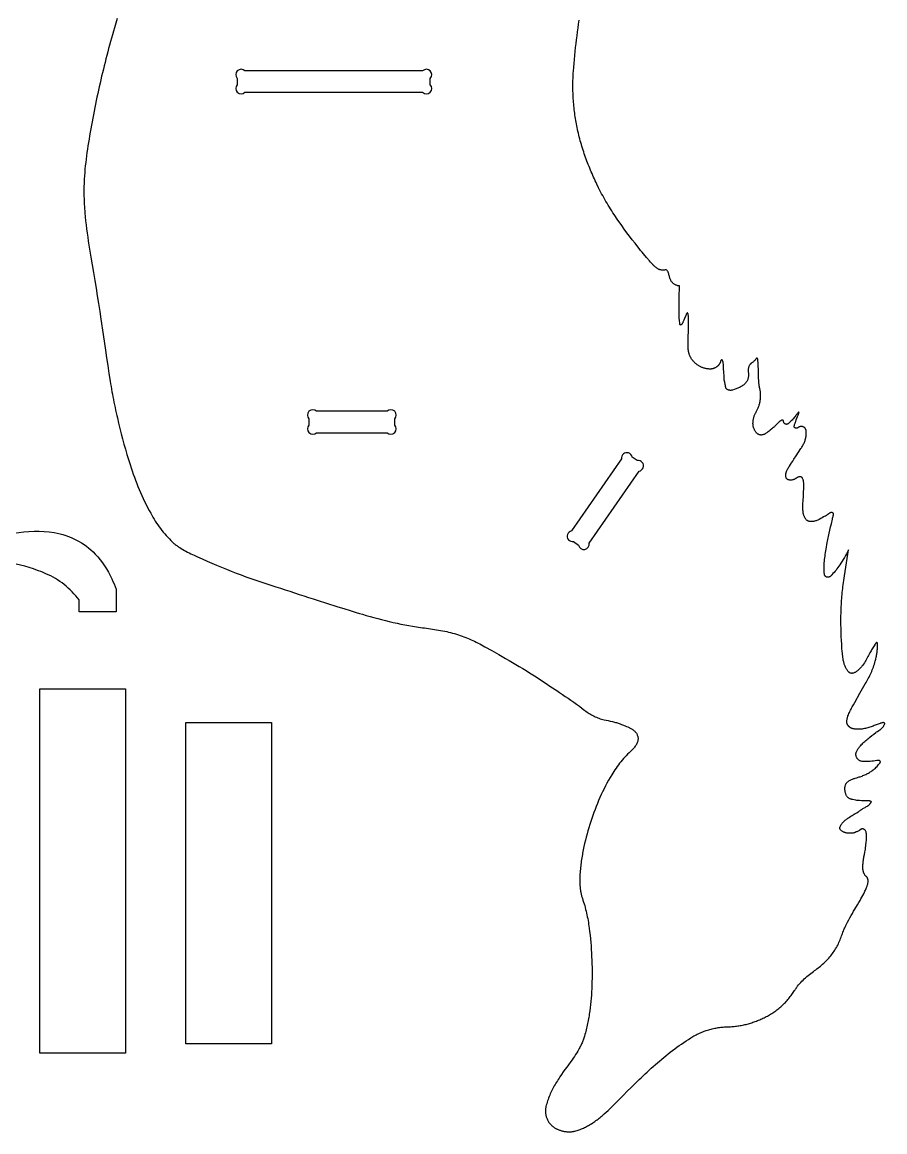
# Model space of a CAD drawing. Extents: x -1616 to 1418, y -1117 to 1417.
# Drawn here: x 172 to 655, y -1107 to -485 of the extents above; entities that cross this region are included whole.
import ezdxf

# ---------------------------------------------------------------- set-up
doc = ezdxf.new("R2010")
doc.units = 0
doc.header["$MEASUREMENT"] = 0
doc.layers.get('0').update_dxf_attribs({"linetype": 'CONTINUOUS'})

msp = doc.modelspace()

# ---------------------------------------------------------------- linework, layer by layer
msp.add_lwpolyline([(225.55, -483.13), (224.75, -485.72), (223.98, -488.33), (223.42, -490.25), (222.87, -492.17), (222.32, -494.1), (221.79, -496.03), (221.26, -497.96), (220.73, -499.89), (220.22, -501.83), (219.71, -503.76), (219.21, -505.7), (218.72, -507.64), (218.23, -509.58), (217.76, -511.53), (217.29, -513.47), (216.82, -515.42), (216.37, -517.37), (215.92, -519.32), (215.48, -521.28), (215.05, -523.23), (214.62, -525.19), (214.2, -527.14), (213.79, -529.1), (213.38, -531.06), (212.99, -533.03), (212.6, -534.99), (212.21, -536.96), (211.84, -538.92), (211.47, -540.89), (211.11, -542.86), (210.76, -544.83), (210.41, -546.8), (210.07, -548.77), (209.74, -550.75), (209.43, -552.59), (209.14, -554.44), (208.86, -556.29), (208.59, -558.14), (208.33, -559.99), (208.09, -561.85), (207.87, -563.7), (207.66, -565.56), (207.48, -567.42), (207.31, -569.28), (207.17, -571.14), (207.06, -573.01), (206.97, -574.87), (206.94, -575.81), (206.91, -576.74), (206.89, -577.68), (206.88, -578.61), (206.87, -579.55), (206.88, -580.48), (206.89, -581.63), (206.91, -582.77), (206.95, -583.91), (206.99, -585.06), (207.04, -586.2), (207.1, -587.34), (207.16, -588.48), (207.24, -589.62), (207.32, -590.76), (207.41, -591.9), (207.61, -594.18), (207.84, -596.45), (208.1, -598.72), (208.37, -600.99), (208.67, -603.26), (208.99, -605.52), (209.33, -607.78), (209.69, -610.04), (210.05, -612.3), (210.44, -614.55), (210.83, -616.8), (211.58, -621.13), (212.3, -625.45), (213.01, -629.79), (213.71, -634.12), (214.38, -638.46), (215.05, -642.79), (215.71, -647.13), (216.36, -651.48), (217.65, -660.16), (218.93, -668.84), (219.58, -673.18), (220.23, -677.52), (220.9, -681.86), (221.57, -686.2), (221.81, -687.68), (222.06, -689.17), (222.31, -690.65), (222.57, -692.13), (222.84, -693.61), (223.12, -695.09), (223.41, -696.57), (223.7, -698.05), (224, -699.52), (224.31, -701), (224.62, -702.47), (224.94, -703.94), (225.27, -705.41), (225.61, -706.88), (226.3, -709.81), (227.02, -712.74), (227.77, -715.66), (228.54, -718.57), (229.33, -721.47), (230.15, -724.37), (231, -727.26), (231.87, -730.14), (232.75, -733.02), (233.32, -734.78), (233.9, -736.53), (234.51, -738.29), (235.13, -740.03), (235.78, -741.77), (236.45, -743.5), (237.14, -745.22), (237.85, -746.93), (238.58, -748.64), (239.33, -750.33), (240.1, -752.02), (240.9, -753.7), (241.71, -755.36), (242.55, -757.01), (243.4, -758.65), (244.28, -760.28), (244.9, -761.39), (245.54, -762.49), (246.2, -763.57), (246.88, -764.65), (247.57, -765.71), (248.29, -766.76), (249.03, -767.8), (249.78, -768.82), (250.56, -769.83), (251.36, -770.82), (252.17, -771.8), (253.01, -772.76), (253.86, -773.7), (254.74, -774.63), (255.63, -775.53), (256.55, -776.42), (256.92, -776.76), (257.3, -777.1), (257.68, -777.43), (258.08, -777.75), (258.47, -778.06), (258.87, -778.37), (259.28, -778.66), (259.69, -778.96), (260.11, -779.24), (260.53, -779.52), (261.39, -780.06), (262.26, -780.58), (263.14, -781.08), (264.04, -781.56), (264.94, -782.03), (265.85, -782.48), (266.77, -782.92), (267.69, -783.36), (268.62, -783.78), (270.47, -784.62), (273.14, -785.82), (275.83, -787.01), (278.53, -788.18), (281.23, -789.33), (283.95, -790.46), (286.67, -791.57), (289.4, -792.66), (292.14, -793.73), (294.89, -794.78), (297.65, -795.81), (300.41, -796.81), (303.19, -797.79), (305.97, -798.75), (308.76, -799.68), (311.55, -800.59), (314.36, -801.47), (316.98, -802.29), (319.6, -803.13), (322.21, -803.98), (324.82, -804.84), (327.43, -805.7), (330.05, -806.55), (332.66, -807.39), (335.29, -808.21), (338.73, -809.28), (342.18, -810.37), (349.06, -812.58), (352.51, -813.67), (355.95, -814.75), (359.41, -815.81), (361.14, -816.33), (362.87, -816.84), (365.01, -817.46), (367.15, -818.06), (369.29, -818.65), (371.44, -819.23), (373.6, -819.78), (375.76, -820.32), (377.92, -820.85), (380.09, -821.35), (382.26, -821.83), (384.44, -822.29), (386.62, -822.72), (388.81, -823.14), (391, -823.52), (393.2, -823.88), (395.4, -824.22), (396.5, -824.37), (397.6, -824.52), (399.88, -824.82), (402.15, -825.14), (403.28, -825.3), (404.42, -825.48), (405.55, -825.66), (406.68, -825.86), (407.8, -826.06), (408.93, -826.28), (410.05, -826.52), (411.16, -826.77), (412.28, -827.04), (413.39, -827.33), (414.49, -827.64), (415.6, -827.97), (416.63, -828.3), (417.66, -828.65), (418.69, -829.01), (419.7, -829.4), (420.71, -829.79), (421.71, -830.2), (422.71, -830.63), (423.7, -831.06), (424.69, -831.51), (425.67, -831.98), (426.64, -832.45), (427.61, -832.94), (428.57, -833.43), (429.53, -833.94), (430.49, -834.46), (431.44, -834.98), (435.33, -837.15), (439.2, -839.34), (441.14, -840.44), (443.07, -841.55), (444.99, -842.67), (446.91, -843.79), (448.83, -844.92), (450.73, -846.06), (452.64, -847.22), (454.53, -848.39), (456.42, -849.57), (458.29, -850.76), (460.16, -851.97), (462.02, -853.2), (465.24, -855.33), (468.47, -857.45), (471.69, -859.58), (473.29, -860.65), (474.9, -861.73), (476.49, -862.81), (478.08, -863.9), (479.67, -865), (481.24, -866.11), (482.81, -867.24), (484.36, -868.37), (485.9, -869.53), (487.44, -870.7), (488.04, -871.16), (488.65, -871.6), (489.28, -872.03), (489.92, -872.44), (490.57, -872.84), (491.22, -873.21), (491.89, -873.58), (492.56, -873.92), (493.25, -874.24), (493.94, -874.55), (494.64, -874.83), (495.35, -875.1), (496.06, -875.34), (496.78, -875.56), (497.5, -875.76), (498.23, -875.94), (499.37, -876.18), (500.52, -876.43), (501.68, -876.68), (502.85, -876.94), (503.42, -877.08), (503.99, -877.22), (504.55, -877.38), (505.11, -877.53), (505.65, -877.7), (506.18, -877.88), (506.7, -878.06), (507.2, -878.26), (507.87, -878.53), (508.57, -878.79), (510, -879.34), (510.73, -879.63), (511.46, -879.93), (512.18, -880.26), (512.53, -880.44), (512.87, -880.62), (513.21, -880.8), (513.55, -881), (513.87, -881.2), (514.19, -881.42), (514.5, -881.64), (514.79, -881.87), (515.08, -882.11), (515.35, -882.37), (515.61, -882.64), (515.85, -882.92), (516.08, -883.21), (516.29, -883.51), (516.48, -883.83), (516.66, -884.17), (516.82, -884.51), (516.96, -884.88), (517.04, -885.16), (517.11, -885.44), (517.16, -885.72), (517.2, -886), (517.22, -886.28), (517.23, -886.56), (517.22, -886.83), (517.19, -887.11), (517.16, -887.39), (517.1, -887.66), (517.04, -887.93), (516.97, -888.2), (516.88, -888.47), (516.78, -888.74), (516.68, -889), (516.56, -889.27), (516.43, -889.52), (516.3, -889.78), (516.15, -890.03), (516, -890.28), (515.84, -890.53), (515.68, -890.77), (515.33, -891.24), (514.96, -891.69), (514.58, -892.12), (514.18, -892.54), (513.78, -892.93), (512.98, -893.68), (512.19, -894.46), (511.4, -895.25), (510.63, -896.05), (509.86, -896.87), (509.11, -897.7), (508.37, -898.55), (507.64, -899.41), (506.93, -900.29), (506.23, -901.17), (505.55, -902.07), (504.89, -902.98), (504.25, -903.91), (503.63, -904.84), (503.03, -905.78), (502.46, -906.74), (501.56, -908.29), (500.69, -909.85), (499.83, -911.43), (499, -913.02), (498.19, -914.62), (497.41, -916.23), (496.64, -917.86), (495.89, -919.5), (495.17, -921.15), (494.47, -922.8), (493.79, -924.47), (493.14, -926.14), (492.51, -927.82), (491.9, -929.51), (491.31, -931.21), (490.75, -932.9), (490.2, -934.64), (489.66, -936.39), (489.15, -938.14), (488.66, -939.9), (488.19, -941.67), (487.74, -943.44), (487.32, -945.22), (486.92, -947.01), (486.55, -948.8), (486.2, -950.6), (486.04, -951.5), (485.88, -952.4), (485.74, -953.3), (485.6, -954.21), (485.46, -955.11), (485.34, -956.01), (485.22, -956.92), (485.11, -957.83), (485.01, -958.73), (484.92, -959.64), (484.83, -960.55), (484.76, -961.46), (484.69, -962.37), (484.63, -963.29), (484.59, -964.21), (484.57, -965.13), (484.56, -966.05), (484.56, -966.97), (484.59, -967.89), (484.65, -968.81), (484.72, -969.72), (484.82, -970.63), (484.95, -971.54), (485.02, -971.99), (485.1, -972.44), (485.19, -972.89), (485.29, -973.34), (485.39, -973.79), (485.51, -974.23), (485.63, -974.68), (485.76, -975.12), (485.9, -975.56), (486.05, -975.99), (486.39, -977.01), (486.72, -978.02), (487.04, -979.05), (487.34, -980.07), (487.62, -981.1), (487.89, -982.13), (488.14, -983.17), (488.38, -984.21), (488.61, -985.25), (488.82, -986.29), (489.02, -987.34), (489.21, -988.39), (489.39, -989.44), (489.55, -990.5), (489.7, -991.55), (489.85, -992.61), (490.09, -994.61), (490.32, -996.61), (490.53, -998.62), (490.71, -1000.62), (490.88, -1002.62), (491.02, -1004.63), (491.15, -1006.64), (491.25, -1008.64), (491.34, -1010.65), (491.4, -1012.66), (491.44, -1014.67), (491.47, -1016.68), (491.47, -1018.69), (491.46, -1020.71), (491.42, -1022.72), (491.37, -1024.74), (491.3, -1026.54), (491.22, -1028.33), (491.11, -1030.13), (490.97, -1031.92), (490.82, -1033.71), (490.63, -1035.5), (490.43, -1037.28), (490.19, -1039.06), (489.93, -1040.83), (489.79, -1041.72), (489.64, -1042.6), (489.48, -1043.48), (489.32, -1044.37), (489.15, -1045.25), (488.97, -1046.13), (488.79, -1047.01), (488.59, -1047.88), (488.39, -1048.76), (488.18, -1049.64), (487.97, -1050.51), (487.74, -1051.38), (487.51, -1052.26), (487.27, -1053.13), (487.1, -1053.68), (486.92, -1054.24), (486.74, -1054.79), (486.54, -1055.33), (486.33, -1055.87), (486.11, -1056.41), (485.88, -1056.94), (485.65, -1057.47), (485.4, -1057.99), (485.15, -1058.51), (484.88, -1059.03), (484.61, -1059.54), (484.34, -1060.05), (484.05, -1060.55), (483.47, -1061.55), (482.86, -1062.54), (482.23, -1063.52), (481.59, -1064.49), (480.93, -1065.44), (480.26, -1066.39), (479.59, -1067.33), (478.24, -1069.19), (477.27, -1070.53), (476.29, -1071.88), (475.32, -1073.24), (474.36, -1074.62), (473.42, -1076.02), (472.96, -1076.72), (472.5, -1077.43), (472.05, -1078.14), (471.6, -1078.86), (471.17, -1079.58), (470.74, -1080.3), (470.32, -1081.03), (469.92, -1081.77), (469.52, -1082.51), (469.14, -1083.25), (468.76, -1084), (468.4, -1084.75), (468.06, -1085.51), (467.73, -1086.28), (467.41, -1087.05), (467.11, -1087.83), (466.82, -1088.61), (466.56, -1089.4), (466.31, -1090.19), (466.07, -1090.99), (465.86, -1091.79), (465.67, -1092.61), (465.59, -1092.98), (465.53, -1093.36), (465.47, -1093.75), (465.44, -1094.14), (465.41, -1094.52), (465.4, -1094.91), (465.4, -1095.31), (465.41, -1095.7), (465.43, -1096.09), (465.47, -1096.48), (465.52, -1096.86), (465.58, -1097.25), (465.66, -1097.63), (465.74, -1098), (465.84, -1098.37), (465.96, -1098.74), (466.1, -1099.15), (466.27, -1099.56), (466.45, -1099.96), (466.65, -1100.36), (466.86, -1100.74), (467.1, -1101.12), (467.34, -1101.49), (467.61, -1101.85), (467.89, -1102.19), (468.18, -1102.53), (468.48, -1102.85), (468.8, -1103.16), (469.13, -1103.46), (469.47, -1103.74), (469.82, -1104), (470.19, -1104.25), (470.51, -1104.46), (470.83, -1104.65), (471.16, -1104.84), (471.5, -1105.02), (471.83, -1105.19), (472.18, -1105.35), (472.53, -1105.51), (472.88, -1105.65), (473.23, -1105.79), (473.59, -1105.92), (473.95, -1106.04), (474.32, -1106.15), (474.68, -1106.25), (475.05, -1106.34), (475.43, -1106.43), (475.8, -1106.5), (476.17, -1106.57), (476.55, -1106.62), (476.93, -1106.67), (477.31, -1106.71), (477.69, -1106.73), (478.07, -1106.75), (478.45, -1106.75), (478.83, -1106.75), (479.21, -1106.74), (479.58, -1106.71), (479.96, -1106.68), (480.34, -1106.63), (480.72, -1106.57), (481.09, -1106.5), (481.46, -1106.43), (481.83, -1106.34), (482.45, -1106.17), (483.07, -1105.99), (483.68, -1105.79), (484.29, -1105.59), (484.89, -1105.37), (485.49, -1105.14), (486.08, -1104.89), (486.67, -1104.64), (487.25, -1104.37), (487.83, -1104.09), (488.41, -1103.81), (488.97, -1103.5), (489.53, -1103.19), (490.09, -1102.87), (490.64, -1102.54), (491.19, -1102.2), (491.82, -1101.79), (492.44, -1101.37), (493.05, -1100.94), (493.66, -1100.5), (494.26, -1100.06), (494.86, -1099.6), (495.45, -1099.14), (496.03, -1098.68), (496.61, -1098.2), (497.18, -1097.72), (497.75, -1097.24), (498.31, -1096.75), (499.42, -1095.75), (500.52, -1094.73), (501.6, -1093.7), (502.67, -1092.65), (503.73, -1091.6), (504.79, -1090.54), (506.89, -1088.4), (508.99, -1086.27), (511.18, -1084.07), (513.38, -1081.88), (515.59, -1079.71), (517.82, -1077.54), (518.94, -1076.47), (520.07, -1075.4), (521.2, -1074.34), (522.34, -1073.28), (523.48, -1072.23), (524.63, -1071.18), (525.78, -1070.15), (526.94, -1069.12), (528.11, -1068.1), (529.29, -1067.09), (530.47, -1066.09), (531.66, -1065.1), (532.87, -1064.12), (534.07, -1063.15), (535.29, -1062.19), (536.52, -1061.24), (537.76, -1060.3), (539, -1059.38), (540.26, -1058.47), (541.53, -1057.57), (542.81, -1056.69), (544.1, -1055.82), (545.4, -1054.97), (546.71, -1054.13), (547.3, -1053.77), (547.9, -1053.41), (548.51, -1053.07), (549.12, -1052.74), (549.73, -1052.41), (550.35, -1052.1), (550.97, -1051.8), (551.6, -1051.51), (552.24, -1051.23), (552.88, -1050.96), (553.52, -1050.7), (554.17, -1050.46), (554.82, -1050.22), (555.47, -1050), (556.13, -1049.79), (556.79, -1049.58), (557.46, -1049.39), (558.13, -1049.21), (558.8, -1049.05), (559.47, -1048.89), (560.15, -1048.74), (560.83, -1048.61), (561.51, -1048.49), (562.19, -1048.38), (562.88, -1048.28), (563.56, -1048.19), (564.25, -1048.12), (564.94, -1048.05), (565.63, -1048), (566.33, -1047.96), (567.02, -1047.93), (567.71, -1047.91), (568.39, -1047.9), (569.06, -1047.87), (569.73, -1047.83), (570.4, -1047.78), (571.07, -1047.72), (571.74, -1047.65), (572.41, -1047.57), (573.07, -1047.48), (573.74, -1047.37), (574.4, -1047.26), (575.06, -1047.14), (575.73, -1047.01), (576.38, -1046.86), (577.04, -1046.71), (577.7, -1046.55), (578.35, -1046.38), (579, -1046.2), (579.65, -1046.02), (580.29, -1045.82), (580.94, -1045.62), (581.58, -1045.4), (582.21, -1045.18), (582.85, -1044.96), (583.48, -1044.72), (584.11, -1044.48), (584.73, -1044.22), (585.35, -1043.97), (585.97, -1043.7), (586.58, -1043.43), (587.19, -1043.15), (587.8, -1042.86), (588.4, -1042.57), (589.02, -1042.25), (589.65, -1041.93), (590.26, -1041.59), (590.87, -1041.24), (591.48, -1040.88), (592.08, -1040.51), (592.67, -1040.12), (593.25, -1039.73), (593.83, -1039.33), (594.41, -1038.91), (594.97, -1038.49), (595.53, -1038.05), (596.09, -1037.61), (596.63, -1037.16), (597.17, -1036.7), (597.7, -1036.23), (598.22, -1035.74), (598.73, -1035.26), (599.23, -1034.76), (599.73, -1034.25), (600.22, -1033.74), (600.69, -1033.21), (601.16, -1032.68), (601.62, -1032.14), (602.07, -1031.6), (602.51, -1031.04), (602.94, -1030.48), (603.36, -1029.91), (603.77, -1029.34), (604.17, -1028.76), (604.56, -1028.17), (604.93, -1027.57), (605.18, -1027.17), (605.44, -1026.78), (605.71, -1026.39), (605.98, -1026), (606.25, -1025.62), (606.54, -1025.25), (607.12, -1024.51), (607.72, -1023.79), (608.35, -1023.09), (608.99, -1022.4), (609.65, -1021.73), (610.33, -1021.07), (611.03, -1020.44), (611.73, -1019.81), (612.46, -1019.21), (613.19, -1018.61), (613.94, -1018.04), (614.7, -1017.47), (615.46, -1016.93), (616.13, -1016.45), (616.79, -1015.97), (617.44, -1015.48), (618.09, -1014.97), (618.73, -1014.46), (619.36, -1013.94), (619.98, -1013.41), (620.6, -1012.87), (621.2, -1012.32), (621.8, -1011.76), (622.38, -1011.19), (622.96, -1010.61), (623.52, -1010.01), (624.07, -1009.41), (624.6, -1008.79), (625.13, -1008.16), (625.63, -1007.53), (626.11, -1006.89), (626.58, -1006.24), (627.03, -1005.58), (627.47, -1004.91), (627.89, -1004.22), (628.29, -1003.53), (628.68, -1002.83), (629.05, -1002.12), (629.41, -1001.4), (629.75, -1000.68), (630.08, -999.94), (630.39, -999.2), (630.68, -998.45), (630.96, -997.7), (631.23, -996.94), (631.46, -996.28), (631.69, -995.62), (631.94, -994.97), (632.2, -994.32), (632.47, -993.68), (632.74, -993.04), (633.03, -992.4), (633.32, -991.77), (633.62, -991.14), (633.92, -990.51), (634.55, -989.26), (635.21, -988.03), (635.88, -986.8), (636.57, -985.58), (637.27, -984.37), (637.97, -983.16), (638.69, -981.96), (640.12, -979.56), (640.83, -978.36), (641.54, -977.16), (642.07, -976.23), (642.6, -975.29), (643.12, -974.34), (643.62, -973.39), (644.1, -972.42), (644.33, -971.94), (644.55, -971.45), (644.77, -970.96), (644.97, -970.47), (645.17, -969.98), (645.36, -969.49), (645.49, -969.13), (645.61, -968.76), (645.73, -968.39), (645.83, -968.01), (645.92, -967.62), (646, -967.23), (646.05, -966.84), (646.08, -966.45), (646.08, -966.26), (646.08, -966.07), (646.07, -965.88), (646.05, -965.69), (646.02, -965.51), (645.98, -965.32), (645.93, -965.14), (645.88, -964.97), (645.81, -964.79), (645.73, -964.62), (645.64, -964.45), (645.54, -964.29), (645.43, -964.13), (645.31, -963.97), (645.17, -963.82), (645.02, -963.68), (644.82, -963.5), (644.64, -963.31), (644.47, -963.11), (644.32, -962.92), (644.17, -962.72), (644.04, -962.51), (643.92, -962.31), (643.8, -962.09), (643.7, -961.87), (643.61, -961.65), (643.53, -961.42), (643.46, -961.19), (643.4, -960.95), (643.35, -960.71), (643.31, -960.46), (643.27, -960.21), (643.21, -959.57), (643.17, -958.93), (643.15, -958.29), (643.16, -957.66), (643.18, -957.03), (643.22, -956.4), (643.28, -955.78), (643.36, -955.16), (643.44, -954.54), (643.54, -953.92), (643.64, -953.29), (643.76, -952.67), (644, -951.43), (644.24, -950.17), (644.4, -949.29), (644.54, -948.4), (644.66, -947.52), (644.77, -946.63), (644.86, -945.74), (644.94, -944.86), (645.1, -943.07), (645.15, -942.44), (645.2, -941.83), (645.22, -941.21), (645.22, -940.91), (645.22, -940.6), (645.2, -940.3), (645.17, -940), (645.12, -939.69), (645.07, -939.39), (644.99, -939.09), (644.9, -938.78), (644.79, -938.48), (644.66, -938.18), (644.61, -938.06), (644.55, -937.96), (644.48, -937.86), (644.41, -937.76), (644.33, -937.67), (644.25, -937.59), (644.16, -937.52), (644.07, -937.45), (643.88, -937.33), (643.68, -937.23), (643.47, -937.16), (643.25, -937.11), (643.02, -937.09), (642.8, -937.09), (642.57, -937.12), (642.34, -937.17), (642.12, -937.24), (641.91, -937.34), (641.7, -937.47), (641.51, -937.62), (641.35, -937.74), (641.19, -937.87), (640.86, -938.09), (640.52, -938.29), (640.17, -938.47), (639.81, -938.64), (639.46, -938.79), (638.74, -939.08), (638.42, -939.2), (638.08, -939.3), (637.73, -939.38), (637.38, -939.44), (637.02, -939.49), (636.65, -939.52), (636.28, -939.53), (635.91, -939.54), (635.54, -939.53), (635.17, -939.51), (634.81, -939.47), (634.45, -939.43), (634.11, -939.37), (633.77, -939.31), (633.45, -939.24), (633.14, -939.16), (632.89, -939.08), (632.63, -938.98), (632.35, -938.85), (632.07, -938.7), (631.79, -938.54), (631.51, -938.36), (631.25, -938.16), (631.01, -937.95), (630.79, -937.72), (630.69, -937.61), (630.59, -937.49), (630.51, -937.36), (630.44, -937.24), (630.37, -937.11), (630.32, -936.98), (630.28, -936.85), (630.25, -936.72), (630.23, -936.58), (630.23, -936.45), (630.24, -936.31), (630.26, -936.18), (630.3, -936.04), (630.36, -935.9), (630.58, -935.47), (630.81, -935.06), (631.07, -934.66), (631.34, -934.27), (631.63, -933.9), (631.93, -933.55), (632.24, -933.2), (632.57, -932.87), (632.91, -932.55), (633.27, -932.24), (633.63, -931.94), (634, -931.64), (634.38, -931.36), (634.77, -931.08), (635.16, -930.81), (635.56, -930.54), (636.38, -930.02), (637.2, -929.52), (638.86, -928.53), (639.67, -928.03), (640.47, -927.52), (640.85, -927.27), (641.24, -927), (641.61, -926.73), (641.97, -926.45), (642.16, -926.32), (642.34, -926.18), (642.74, -925.93), (643.14, -925.69), (643.56, -925.46), (644.41, -925), (644.84, -924.77), (645.26, -924.53), (645.67, -924.28), (646.07, -924.01), (646.26, -923.87), (646.44, -923.72), (646.62, -923.57), (646.79, -923.41), (646.96, -923.25), (647.12, -923.07), (647.27, -922.89), (647.41, -922.7), (647.54, -922.5), (647.67, -922.3), (647.78, -922.08), (647.88, -921.85), (647.74, -921.76), (647.6, -921.68), (647.46, -921.62), (647.32, -921.56), (647.17, -921.5), (647.02, -921.46), (646.86, -921.43), (646.71, -921.4), (646.4, -921.36), (646.08, -921.34), (645.76, -921.34), (645.44, -921.35), (644.93, -921.37), (644.41, -921.38), (643.9, -921.38), (643.39, -921.36), (642.37, -921.31), (641.34, -921.25), (640.82, -921.21), (640.31, -921.16), (639.8, -921.08), (639.29, -921), (638.29, -920.81), (637.28, -920.61), (636.98, -920.55), (636.68, -920.48), (636.39, -920.4), (636.11, -920.31), (635.83, -920.2), (635.55, -920.07), (635.29, -919.91), (635.03, -919.73), (634.78, -919.52), (634.56, -919.3), (634.35, -919.06), (634.17, -918.8), (634, -918.54), (633.85, -918.26), (633.72, -917.98), (633.61, -917.69), (633.51, -917.39), (633.42, -917.08), (633.35, -916.77), (633.28, -916.46), (633.23, -916.14), (633.18, -915.83), (633.12, -915.2), (633.1, -914.91), (633.09, -914.63), (633.09, -914.34), (633.1, -914.05), (633.12, -913.76), (633.15, -913.47), (633.2, -913.19), (633.26, -912.91), (633.34, -912.63), (633.43, -912.36), (633.54, -912.1), (633.67, -911.84), (633.82, -911.6), (633.98, -911.36), (634.16, -911.14), (634.37, -910.92), (634.69, -910.63), (635.02, -910.37), (635.37, -910.12), (635.73, -909.9), (636.1, -909.69), (636.47, -909.5), (636.86, -909.32), (637.25, -909.16), (637.65, -909.01), (638.05, -908.87), (638.45, -908.74), (638.86, -908.61), (639.68, -908.38), (640.5, -908.15), (641.04, -907.99), (641.59, -907.82), (642.13, -907.64), (642.66, -907.45), (643.2, -907.24), (643.73, -907.02), (644.25, -906.8), (644.77, -906.56), (645.28, -906.31), (645.79, -906.04), (646.29, -905.77), (646.79, -905.48), (647.28, -905.19), (647.75, -904.88), (648.23, -904.56), (648.69, -904.23), (648.94, -904.03), (649.2, -903.83), (649.45, -903.62), (649.69, -903.41), (650.16, -902.97), (650.62, -902.51), (651.07, -902.03), (651.5, -901.55), (651.92, -901.06), (652.33, -900.56), (652.56, -900.3), (652.66, -900.17), (652.76, -900.04), (652.84, -899.9), (652.87, -899.83), (652.9, -899.75), (652.92, -899.67), (652.93, -899.58), (652.93, -899.49), (652.92, -899.4), (652.9, -899.29), (652.87, -899.2), (652.83, -899.12), (652.78, -899.04), (652.73, -898.97), (652.67, -898.91), (652.6, -898.86), (652.53, -898.82), (652.45, -898.78), (652.37, -898.75), (652.19, -898.7), (652.01, -898.67), (651.83, -898.67), (651.6, -898.68), (651.38, -898.7), (650.93, -898.75), (650.06, -898.89), (649.1, -899.03), (648.12, -899.16), (647.14, -899.27), (646.64, -899.32), (646.15, -899.35), (645.65, -899.38), (645.16, -899.39), (644.67, -899.39), (644.18, -899.38), (643.69, -899.35), (643.2, -899.3), (642.72, -899.24), (642.24, -899.16), (641.97, -899.09), (641.7, -899), (641.45, -898.89), (641.2, -898.76), (640.97, -898.6), (640.74, -898.43), (640.53, -898.24), (640.33, -898.04), (640.14, -897.82), (639.97, -897.59), (639.81, -897.35), (639.67, -897.1), (639.55, -896.85), (639.45, -896.58), (639.37, -896.31), (639.31, -896.04), (639.28, -895.85), (639.27, -895.67), (639.26, -895.48), (639.26, -895.29), (639.27, -895.1), (639.29, -894.91), (639.32, -894.73), (639.35, -894.54), (639.4, -894.36), (639.45, -894.17), (639.58, -893.81), (639.73, -893.45), (639.9, -893.1), (640.09, -892.75), (640.3, -892.41), (640.52, -892.08), (640.75, -891.75), (641, -891.44), (641.24, -891.14), (641.49, -890.84), (641.74, -890.56), (642.21, -890.05), (642.69, -889.55), (643.19, -889.05), (643.71, -888.55), (644.24, -888.06), (644.78, -887.58), (645.32, -887.1), (645.88, -886.63), (646.44, -886.16), (647, -885.7), (648.14, -884.8), (649.28, -883.92), (650.41, -883.07), (650.82, -882.78), (651.25, -882.49), (652.12, -881.91), (652.55, -881.62), (652.98, -881.32), (653.39, -881), (653.58, -880.84), (653.77, -880.67), (654, -880.44), (654.22, -880.2), (654.43, -879.95), (654.62, -879.68), (654.8, -879.4), (654.97, -879.12), (655.12, -878.84), (655.25, -878.55), (655.34, -878.35), (655.38, -878.24), (655.41, -878.13), (655.42, -878.02), (655.41, -877.92), (655.4, -877.87), (655.37, -877.83), (655.34, -877.79), (655.3, -877.76), (655.15, -877.68), (654.99, -877.61), (654.83, -877.57), (654.67, -877.55), (654.51, -877.54), (654.35, -877.55), (654.19, -877.57), (654.03, -877.6), (653.86, -877.64), (653.7, -877.68), (653.38, -877.79), (653.05, -877.9), (652.74, -878), (652.18, -878.17), (651.63, -878.36), (651.07, -878.56), (650.52, -878.78), (649.42, -879.21), (648.87, -879.43), (648.32, -879.64), (647.72, -879.85), (647.11, -880.06), (646.49, -880.25), (645.87, -880.44), (645.25, -880.61), (644.62, -880.76), (643.99, -880.9), (643.36, -881.01), (642.72, -881.11), (642.08, -881.18), (641.44, -881.24), (640.8, -881.26), (640.15, -881.26), (639.83, -881.25), (639.51, -881.23), (639.19, -881.21), (638.87, -881.18), (638.55, -881.14), (638.22, -881.09), (638.01, -881.05), (637.81, -881.01), (637.6, -880.95), (637.4, -880.89), (637.19, -880.82), (636.99, -880.74), (636.8, -880.66), (636.6, -880.57), (636.41, -880.47), (636.23, -880.37), (636.05, -880.25), (635.87, -880.14), (635.7, -880.01), (635.54, -879.88), (635.38, -879.74), (635.23, -879.6), (635.09, -879.45), (634.96, -879.3), (634.83, -879.13), (634.71, -878.97), (634.6, -878.8), (634.51, -878.62), (634.42, -878.44), (634.34, -878.25), (634.27, -878.06), (634.22, -877.86), (634.18, -877.66), (634.14, -877.46), (634.13, -877.25), (634.12, -877.04), (634.13, -876.82), (634.15, -876.6), (634.21, -876.23), (634.27, -875.87), (634.34, -875.52), (634.42, -875.17), (634.51, -874.82), (634.6, -874.48), (634.7, -874.14), (634.81, -873.8), (635.05, -873.14), (635.3, -872.5), (635.58, -871.86), (635.88, -871.23), (636.19, -870.61), (636.51, -870), (636.85, -869.38), (637.19, -868.77), (637.89, -867.55), (638.59, -866.32), (641.52, -861.05), (642.99, -858.43), (643.73, -857.13), (644.48, -855.82), (644.92, -855.06), (645.34, -854.3), (645.77, -853.53), (646.18, -852.76), (646.58, -851.99), (646.97, -851.21), (647.35, -850.42), (647.72, -849.63), (648.08, -848.83), (648.42, -848.03), (648.74, -847.22), (649.04, -846.41), (649.33, -845.58), (649.6, -844.75), (649.85, -843.92), (650.08, -843.07), (650.34, -841.97), (650.59, -840.86), (650.71, -840.31), (650.81, -839.76), (650.91, -839.2), (651, -838.65), (651.09, -838.09), (651.16, -837.53), (651.22, -836.97), (651.27, -836.41), (651.31, -835.85), (651.33, -835.29), (651.34, -834.72), (651.34, -834.16), (651.35, -833.94), (651.36, -833.72), (651.37, -833.5), (651.37, -833.28), (651.35, -833.18), (651.33, -833.08), (651.3, -832.99), (651.25, -832.9), (651.19, -832.82), (651.11, -832.74), (651.02, -832.67), (650.91, -832.61), (650.8, -832.65), (650.7, -832.71), (650.61, -832.77), (650.53, -832.85), (650.45, -832.93), (650.38, -833.01), (650.25, -833.2), (650.13, -833.4), (650.01, -833.6), (649.9, -833.81), (649.79, -834), (649.09, -835.11), (648.39, -836.24), (648.05, -836.81), (647.72, -837.38), (647.4, -837.95), (647.1, -838.51), (646.38, -839.89), (646.01, -840.58), (645.62, -841.28), (645.23, -841.98), (644.82, -842.67), (644.4, -843.35), (643.96, -844.03), (643.51, -844.69), (643.04, -845.34), (642.55, -845.97), (642.3, -846.28), (642.04, -846.58), (641.78, -846.87), (641.52, -847.16), (641.25, -847.44), (640.97, -847.72), (640.69, -847.99), (640.41, -848.25), (640.12, -848.5), (639.82, -848.74), (639.59, -848.92), (639.33, -849.09), (639.07, -849.25), (638.79, -849.4), (638.49, -849.54), (638.2, -849.66), (637.89, -849.76), (637.59, -849.84), (637.28, -849.9), (637.13, -849.91), (636.98, -849.92), (636.83, -849.92), (636.68, -849.91), (636.54, -849.9), (636.39, -849.88), (636.26, -849.84), (636.12, -849.8), (635.99, -849.75), (635.86, -849.68), (635.73, -849.61), (635.61, -849.53), (635.5, -849.43), (635.38, -849.32), (635.08, -848.99), (634.79, -848.64), (634.51, -848.28), (634.26, -847.92), (634.02, -847.54), (633.79, -847.16), (633.59, -846.77), (633.39, -846.38), (633.21, -845.98), (633.04, -845.57), (632.89, -845.15), (632.75, -844.73), (632.62, -844.31), (632.5, -843.88), (632.39, -843.45), (632.29, -843.01), (632.19, -842.57), (632.11, -842.13), (632.04, -841.68), (631.97, -841.24), (631.85, -840.34), (631.75, -839.43), (631.66, -838.53), (631.59, -837.63), (631.45, -835.85), (631.29, -833.65), (631.15, -831.44), (631.04, -829.22), (630.96, -826.99), (630.9, -824.76), (630.86, -822.53), (630.86, -820.29), (630.88, -818.06), (630.93, -815.82), (630.96, -814.7), (631, -813.58), (631.05, -812.47), (631.11, -811.35), (631.17, -810.23), (631.25, -809.12), (631.33, -808.01), (631.41, -806.9), (631.51, -805.79), (631.61, -804.68), (631.72, -803.57), (631.84, -802.47), (631.97, -801.37), (632.1, -800.27), (632.26, -799.05), (632.42, -797.83), (632.78, -795.39), (633.16, -792.95), (633.55, -790.51), (634.36, -785.62), (634.75, -783.18), (635.14, -780.75), (634.58, -781.83), (633.99, -782.9), (633.39, -783.96), (632.77, -785.02), (632.13, -786.06), (631.49, -787.1), (630.83, -788.13), (630.17, -789.16), (629.67, -789.89), (629.17, -790.62), (628.64, -791.34), (628.1, -792.04), (627.55, -792.73), (626.98, -793.41), (626.4, -794.08), (625.8, -794.73), (625.56, -794.99), (625.31, -795.25), (625.05, -795.49), (624.91, -795.6), (624.77, -795.7), (624.63, -795.79), (624.48, -795.88), (624.32, -795.95), (624.16, -796.01), (623.99, -796.06), (623.81, -796.1), (623.62, -796.12), (623.42, -796.12), (623.23, -796.1), (623.05, -796.08), (622.88, -796.03), (622.73, -795.98), (622.58, -795.91), (622.45, -795.83), (622.33, -795.74), (622.22, -795.64), (622.12, -795.53), (622.03, -795.42), (621.94, -795.29), (621.87, -795.15), (621.8, -795.01), (621.74, -794.86), (621.69, -794.7), (621.64, -794.54), (621.57, -794.21), (621.51, -793.86), (621.48, -793.5), (621.45, -793.14), (621.43, -792.42), (621.42, -791.76), (621.41, -790.84), (621.42, -789.91), (621.46, -788.98), (621.52, -788.04), (621.6, -787.09), (621.7, -786.13), (621.81, -785.17), (621.94, -784.22), (622.07, -783.26), (622.22, -782.3), (622.53, -780.4), (623.16, -776.69), (623.31, -775.83), (623.48, -774.97), (623.65, -774.1), (623.84, -773.23), (624.24, -771.47), (624.66, -769.7), (625.08, -767.93), (625.49, -766.19), (625.68, -765.32), (625.87, -764.47), (626.05, -763.62), (626.21, -762.78), (626.25, -762.6), (626.3, -762.41), (626.43, -762.01), (626.56, -761.59), (626.62, -761.39), (626.66, -761.18), (626.7, -760.99), (626.71, -760.8), (626.7, -760.62), (626.69, -760.54), (626.67, -760.46), (626.64, -760.39), (626.6, -760.31), (626.56, -760.25), (626.51, -760.18), (626.44, -760.13), (626.37, -760.08), (626.29, -760.03), (626.2, -759.99), (626.04, -759.94), (625.89, -759.9), (625.74, -759.88), (625.6, -759.87), (625.45, -759.87), (625.31, -759.89), (625.17, -759.91), (625.03, -759.95), (624.89, -759.99), (624.76, -760.04), (624.62, -760.1), (624.49, -760.17), (624.23, -760.32), (623.97, -760.5), (623.71, -760.68), (623.46, -760.88), (622.95, -761.28), (622.7, -761.47), (622.45, -761.64), (622.19, -761.8), (621.93, -761.93), (621.54, -762.12), (621.14, -762.32), (620.33, -762.76), (619.51, -763.21), (618.68, -763.65), (618.26, -763.86), (617.84, -764.06), (617.41, -764.25), (616.98, -764.42), (616.54, -764.57), (616.1, -764.7), (615.66, -764.8), (615.43, -764.84), (615.21, -764.88), (614.77, -764.92), (614.34, -764.94), (614.11, -764.94), (613.89, -764.94), (613.68, -764.92), (613.46, -764.9), (613.24, -764.86), (613.03, -764.82), (612.83, -764.76), (612.62, -764.69), (612.43, -764.6), (612.24, -764.5), (612.06, -764.39), (611.88, -764.25), (611.66, -764.06), (611.45, -763.85), (611.26, -763.63), (611.08, -763.4), (610.92, -763.16), (610.76, -762.91), (610.62, -762.65), (610.49, -762.38), (610.37, -762.11), (610.26, -761.84), (610.16, -761.56), (610.07, -761.28), (609.98, -760.99), (609.91, -760.71), (609.78, -760.14), (609.69, -759.6), (609.62, -759.06), (609.56, -758.52), (609.53, -757.97), (609.51, -757.42), (609.5, -756.87), (609.51, -756.31), (609.53, -755.76), (609.55, -755.2), (609.58, -754.64), (609.67, -753.54), (609.76, -752.44), (609.84, -751.36), (609.89, -750.6), (609.93, -749.82), (609.95, -749.03), (609.98, -748.24), (610.01, -746.65), (610.03, -745.11), (610.04, -744.49), (610.03, -743.86), (610.01, -743.54), (609.99, -743.22), (609.97, -742.91), (609.93, -742.59), (609.88, -742.28), (609.81, -741.97), (609.73, -741.67), (609.64, -741.37), (609.53, -741.09), (609.4, -740.81), (609.25, -740.55), (609.08, -740.3), (609.02, -740.22), (608.94, -740.15), (608.86, -740.08), (608.77, -740.02), (608.68, -739.97), (608.58, -739.93), (608.48, -739.89), (608.37, -739.86), (608.15, -739.82), (607.92, -739.81), (607.68, -739.82), (607.43, -739.85), (607.19, -739.9), (606.95, -739.97), (606.71, -740.05), (606.49, -740.15), (606.27, -740.26), (606.08, -740.37), (605.9, -740.5), (605.75, -740.62), (605.61, -740.74), (605.45, -740.86), (605.29, -740.97), (605.11, -741.07), (604.93, -741.16), (604.73, -741.25), (604.53, -741.33), (604.32, -741.41), (604.1, -741.47), (603.88, -741.53), (603.66, -741.58), (603.43, -741.62), (603.21, -741.65), (602.98, -741.67), (602.75, -741.68), (602.53, -741.68), (602.31, -741.67), (602.09, -741.64), (601.87, -741.61), (601.67, -741.56), (601.47, -741.5), (601.27, -741.43), (601.09, -741.35), (600.92, -741.25), (600.76, -741.14), (600.61, -741.01), (600.47, -740.87), (600.35, -740.72), (600.25, -740.54), (600.16, -740.36), (600.09, -740.15), (600.04, -739.93), (600, -739.65), (599.97, -739.36), (599.95, -739.08), (599.95, -738.8), (599.97, -738.53), (600, -738.26), (600.04, -737.99), (600.09, -737.73), (600.16, -737.47), (600.23, -737.21), (600.32, -736.96), (600.41, -736.7), (600.51, -736.45), (600.62, -736.2), (600.74, -735.96), (600.87, -735.72), (601.14, -735.23), (601.42, -734.76), (601.73, -734.29), (602.04, -733.83), (602.66, -732.91), (602.97, -732.45), (603.26, -732), (603.89, -731.01), (604.53, -730.02), (605.84, -728.01), (607.15, -726.01), (608.45, -724.02), (608.72, -723.6), (608.98, -723.16), (609.24, -722.73), (609.5, -722.28), (609.74, -721.83), (609.97, -721.38), (610.19, -720.92), (610.4, -720.45), (610.59, -719.98), (610.76, -719.5), (610.91, -719.02), (611.04, -718.53), (611.15, -718.03), (611.24, -717.53), (611.3, -717.03), (611.33, -716.52), (611.36, -715.9), (611.39, -715.28), (611.39, -714.97), (611.39, -714.66), (611.37, -714.36), (611.34, -714.06), (611.29, -713.77), (611.22, -713.49), (611.12, -713.22), (611.06, -713.09), (611, -712.96), (610.93, -712.84), (610.85, -712.72), (610.76, -712.6), (610.66, -712.48), (610.56, -712.37), (610.44, -712.27), (610.31, -712.17), (610.18, -712.07), (609.98, -711.95), (609.78, -711.84), (609.57, -711.76), (609.36, -711.7), (609.15, -711.66), (608.94, -711.63), (608.73, -711.63), (608.52, -711.64), (608.31, -711.66), (608.1, -711.7), (607.9, -711.76), (607.7, -711.82), (607.5, -711.9), (607.31, -712), (607.12, -712.1), (606.94, -712.21), (606.83, -712.29), (606.7, -712.35), (606.57, -712.41), (606.44, -712.47), (606.3, -712.51), (606.15, -712.55), (606.01, -712.57), (605.87, -712.59), (605.72, -712.59), (605.58, -712.58), (605.44, -712.56), (605.31, -712.53), (605.18, -712.48), (605.06, -712.42), (604.95, -712.34), (604.84, -712.24), (604.77, -712.16), (604.72, -712.07), (604.68, -711.97), (604.66, -711.88), (604.65, -711.78), (604.65, -711.67), (604.66, -711.57), (604.68, -711.46), (604.73, -711.24), (604.8, -711.02), (604.88, -710.81), (604.94, -710.6), (605.07, -710.15), (605.21, -709.7), (605.36, -709.26), (605.52, -708.81), (605.87, -707.92), (606.23, -707.02), (606.58, -706.13), (606.75, -705.68), (606.91, -705.23), (607.06, -704.77), (607.2, -704.32), (607.33, -703.86), (607.44, -703.4), (607.26, -703.55), (607.09, -703.7), (606.92, -703.85), (606.76, -704.01), (606.45, -704.34), (606.15, -704.69), (605.87, -705.05), (605.6, -705.41), (605.06, -706.15), (604.69, -706.64), (604.3, -707.11), (603.89, -707.57), (603.47, -708.01), (603.04, -708.45), (602.6, -708.88), (601.71, -709.74), (601.57, -709.87), (601.42, -710), (601.27, -710.12), (601.11, -710.22), (600.94, -710.31), (600.76, -710.38), (600.66, -710.4), (600.56, -710.42), (600.46, -710.43), (600.36, -710.43), (600.18, -710.42), (600.01, -710.39), (599.85, -710.35), (599.7, -710.29), (599.56, -710.21), (599.42, -710.12), (599.3, -710.02), (599.18, -709.9), (599.08, -709.78), (598.99, -709.65), (598.91, -709.51), (598.84, -709.36), (598.79, -709.2), (598.76, -709.04), (598.73, -708.88), (598.73, -708.71), (598.72, -708.63), (598.71, -708.56), (598.68, -708.49), (598.65, -708.42), (598.6, -708.36), (598.55, -708.3), (598.49, -708.25), (598.43, -708.2), (598.36, -708.16), (598.29, -708.12), (598.22, -708.1), (598.14, -708.08), (598.06, -708.06), (597.99, -708.06), (597.91, -708.07), (597.84, -708.08), (597.66, -708.14), (597.48, -708.21), (597.31, -708.29), (597.15, -708.38), (596.99, -708.47), (596.83, -708.58), (596.68, -708.69), (596.53, -708.81), (596.24, -709.05), (595.97, -709.32), (595.44, -709.86), (595.08, -710.21), (594.72, -710.57), (594.36, -710.92), (594.01, -711.29), (593.78, -711.53), (593.56, -711.75), (593.1, -712.19), (592.62, -712.6), (592.13, -713), (591.15, -713.79), (590.66, -714.19), (590.17, -714.6), (589.81, -714.9), (589.44, -715.17), (589.06, -715.42), (588.67, -715.65), (588.26, -715.86), (588.05, -715.95), (587.84, -716.04), (587.62, -716.12), (587.4, -716.19), (587.17, -716.26), (586.95, -716.32), (586.7, -716.37), (586.46, -716.4), (586.22, -716.41), (585.97, -716.41), (585.73, -716.39), (585.5, -716.35), (585.27, -716.29), (585.04, -716.22), (584.82, -716.13), (584.6, -716.02), (584.39, -715.91), (584.19, -715.77), (584, -715.63), (583.82, -715.47), (583.65, -715.29), (583.49, -715.11), (583.28, -714.82), (583.07, -714.53), (582.87, -714.23), (582.69, -713.93), (582.52, -713.62), (582.36, -713.3), (582.21, -712.97), (582.08, -712.65), (581.96, -712.31), (581.86, -711.97), (581.77, -711.63), (581.7, -711.29), (581.65, -710.94), (581.61, -710.58), (581.59, -710.23), (581.6, -709.87), (581.61, -709.48), (581.64, -709.09), (581.68, -708.7), (581.72, -708.31), (581.78, -707.93), (581.84, -707.54), (581.92, -707.16), (582.01, -706.78), (582.11, -706.41), (582.22, -706.04), (582.34, -705.67), (582.48, -705.31), (582.63, -704.95), (582.79, -704.59), (582.97, -704.24), (583.17, -703.9), (583.39, -703.51), (583.6, -703.12), (583.81, -702.72), (584, -702.32), (584.19, -701.92), (584.36, -701.51), (584.53, -701.1), (584.69, -700.69), (584.84, -700.27), (584.98, -699.85), (585.11, -699.43), (585.23, -699.01), (585.34, -698.58), (585.44, -698.15), (585.53, -697.72), (585.61, -697.29), (585.68, -696.85), (585.74, -696.42), (585.79, -695.98), (585.82, -695.54), (585.85, -695.1), (585.87, -694.66), (585.87, -694.22), (585.87, -693.78), (585.85, -693.34), (585.82, -692.9), (585.79, -692.46), (585.74, -692.02), (585.67, -691.58), (585.6, -691.14), (585.52, -690.7), (585.42, -690.27), (585.32, -689.81), (585.22, -689.36), (585.14, -688.9), (585.07, -688.44), (585, -687.99), (584.94, -687.53), (584.85, -686.61), (584.78, -685.69), (584.73, -684.77), (584.69, -683.85), (584.67, -682.92), (584.64, -681.07), (584.61, -679.22), (584.59, -678.3), (584.55, -677.38), (584.5, -676.46), (584.42, -675.54), (584.4, -675.24), (584.38, -674.95), (584.36, -674.65), (584.33, -674.36), (584.28, -674.08), (584.25, -673.94), (584.21, -673.8), (584.15, -673.67), (584.09, -673.53), (584.01, -673.4), (583.92, -673.28), (583.83, -673.29), (583.75, -673.31), (583.68, -673.33), (583.61, -673.37), (583.55, -673.41), (583.49, -673.46), (583.39, -673.56), (583.29, -673.69), (583.2, -673.82), (583.12, -673.95), (583.02, -674.08), (582.81, -674.36), (582.58, -674.62), (582.34, -674.86), (582.09, -675.1), (581.82, -675.33), (581.55, -675.54), (581.27, -675.75), (580.98, -675.95), (580.82, -676.06), (580.68, -676.17), (580.53, -676.29), (580.39, -676.41), (580.26, -676.54), (580.14, -676.68), (580.02, -676.82), (579.9, -676.97), (579.79, -677.12), (579.69, -677.27), (579.51, -677.59), (579.34, -677.93), (579.2, -678.27), (579.09, -678.63), (579, -678.99), (578.93, -679.36), (578.89, -679.73), (578.88, -680.11), (578.88, -680.48), (578.92, -680.86), (578.97, -681.22), (579.04, -681.63), (579.09, -682.04), (579.11, -682.45), (579.11, -682.87), (579.09, -683.28), (579.04, -683.68), (578.98, -684.09), (578.89, -684.49), (578.77, -684.88), (578.64, -685.27), (578.48, -685.65), (578.3, -686.02), (578.1, -686.38), (577.87, -686.72), (577.62, -687.06), (577.35, -687.38), (577.16, -687.57), (576.98, -687.76), (576.79, -687.94), (576.59, -688.11), (576.2, -688.44), (575.79, -688.75), (575.36, -689.03), (574.93, -689.3), (574.48, -689.54), (574.03, -689.77), (573.56, -689.98), (573.09, -690.18), (572.61, -690.37), (572.12, -690.55), (571.62, -690.73), (571.12, -690.89), (570.12, -691.22), (569.8, -691.3), (569.49, -691.36), (569.17, -691.4), (568.85, -691.4), (568.54, -691.38), (568.24, -691.34), (568.09, -691.3), (567.95, -691.26), (567.8, -691.21), (567.67, -691.16), (567.53, -691.1), (567.4, -691.03), (567.28, -690.96), (567.15, -690.87), (567.04, -690.79), (566.93, -690.69), (566.83, -690.59), (566.73, -690.48), (566.64, -690.36), (566.56, -690.23), (566.48, -690.1), (566.41, -689.96), (566.36, -689.81), (566.31, -689.66), (566.26, -689.5), (566.23, -689.33), (566.12, -688.67), (565.99, -688.05), (565.74, -686.87), (565.63, -686.29), (565.54, -685.7), (565.51, -685.4), (565.48, -685.09), (565.45, -684.78), (565.44, -684.46), (565.41, -683.59), (565.37, -682.72), (565.32, -681.87), (565.26, -681.02), (565.15, -679.34), (565.09, -678.49), (565.05, -677.64), (565.03, -677.19), (565, -676.73), (564.96, -676.27), (564.9, -675.82), (564.86, -675.6), (564.81, -675.38), (564.75, -675.17), (564.68, -674.96), (564.59, -674.75), (564.5, -674.55), (564.39, -674.36), (564.27, -674.18), (564.14, -674.24), (564.02, -674.31), (563.91, -674.38), (563.82, -674.47), (563.74, -674.56), (563.68, -674.65), (563.62, -674.75), (563.56, -674.86), (563.47, -675.07), (563.4, -675.3), (563.32, -675.54), (563.23, -675.78), (563.15, -675.98), (563.05, -676.18), (562.95, -676.37), (562.84, -676.56), (562.72, -676.74), (562.6, -676.92), (562.47, -677.1), (562.34, -677.27), (562.2, -677.43), (562.05, -677.59), (561.9, -677.75), (561.74, -677.9), (561.58, -678.04), (561.41, -678.17), (561.24, -678.3), (561.06, -678.43), (560.88, -678.55), (560.7, -678.66), (560.51, -678.76), (560.32, -678.86), (560.12, -678.95), (559.92, -679.03), (559.72, -679.11), (559.51, -679.18), (559.3, -679.24), (559.09, -679.3), (558.88, -679.35), (558.66, -679.38), (558.45, -679.42), (558.23, -679.44), (558.01, -679.45), (557.79, -679.46), (557.4, -679.46), (557.02, -679.45), (556.64, -679.42), (556.26, -679.38), (555.88, -679.33), (555.51, -679.27), (555.14, -679.2), (554.77, -679.12), (554.41, -679.02), (554.05, -678.91), (553.69, -678.8), (553.34, -678.67), (552.99, -678.53), (552.64, -678.39), (552.3, -678.23), (551.97, -678.06), (551.64, -677.88), (551.32, -677.69), (551, -677.5), (550.68, -677.29), (550.37, -677.07), (550.07, -676.85), (549.78, -676.61), (549.48, -676.37), (549.2, -676.12), (548.92, -675.86), (548.65, -675.59), (548.39, -675.31), (548.13, -675.03), (547.88, -674.73), (547.64, -674.43), (547.41, -674.13), (547.23, -673.87), (547.05, -673.61), (546.89, -673.35), (546.74, -673.08), (546.59, -672.81), (546.45, -672.54), (546.33, -672.26), (546.21, -671.98), (546.1, -671.7), (545.99, -671.42), (545.9, -671.13), (545.81, -670.84), (545.73, -670.55), (545.65, -670.25), (545.52, -669.66), (545.42, -669.06), (545.34, -668.46), (545.28, -667.85), (545.24, -667.23), (545.22, -666.62), (545.22, -666), (545.23, -665.39), (545.25, -664.78), (545.31, -663.37), (545.35, -661.96), (545.37, -660.55), (545.39, -659.14), (545.42, -656.32), (545.44, -654.91), (545.49, -653.5), (545.52, -652.79), (545.54, -652.09), (545.55, -651.38), (545.55, -651.03), (545.53, -650.67), (545.51, -650.32), (545.48, -649.97), (545.44, -649.63), (545.38, -649.28), (545.31, -648.93), (545.23, -648.59), (545.13, -648.25), (545.01, -647.91), (544.9, -647.98), (544.8, -648.05), (544.71, -648.13), (544.63, -648.21), (544.55, -648.3), (544.48, -648.39), (544.36, -648.59), (544.25, -648.8), (544.15, -649.02), (543.97, -649.46), (543.22, -651.17), (542.86, -652.03), (542.51, -652.9), (542.4, -653.19), (542.28, -653.48), (542.15, -653.76), (542, -654.03), (541.91, -654.16), (541.82, -654.28), (541.72, -654.4), (541.62, -654.5), (541.5, -654.61), (541.38, -654.7), (541.24, -654.78), (541.09, -654.85), (541.01, -654.8), (540.93, -654.74), (540.87, -654.68), (540.81, -654.61), (540.77, -654.53), (540.72, -654.45), (540.66, -654.29), (540.61, -654.11), (540.58, -653.93), (540.54, -653.56), (540.39, -652.39), (540.35, -651.92), (540.31, -651.45), (540.27, -650.98), (540.25, -650.51), (540.22, -649.57), (540.22, -648.63), (540.22, -647.69), (540.24, -646.75), (540.27, -644.86), (540.31, -642.2), (540.33, -640.87), (540.34, -639.54), (540.38, -632.9), (540.05, -632.87), (539.71, -632.82), (539.38, -632.76), (539.06, -632.67), (538.74, -632.56), (538.43, -632.44), (538.12, -632.3), (537.82, -632.14), (537.52, -631.96), (537.24, -631.76), (536.97, -631.54), (536.72, -631.31), (536.48, -631.05), (536.25, -630.79), (536.04, -630.51), (535.85, -630.22), (535.67, -629.92), (535.5, -629.62), (535.35, -629.3), (535.21, -628.98), (535.09, -628.65), (534.98, -628.33), (534.88, -627.99), (534.79, -627.66), (534.67, -627.13), (534.54, -626.6), (534.4, -626.06), (534.31, -625.8), (534.22, -625.54), (534.12, -625.28), (534.01, -625.04), (533.88, -624.79), (533.74, -624.56), (533.59, -624.34), (533.41, -624.13), (533.22, -623.93), (533.02, -623.74), (532.72, -623.84), (532.43, -623.92), (532.13, -623.99), (531.83, -624.04), (531.54, -624.07), (531.24, -624.08), (530.95, -624.08), (530.65, -624.06), (530.36, -624.03), (530.07, -623.97), (529.78, -623.9), (529.5, -623.82), (529.22, -623.72), (528.94, -623.6), (528.67, -623.46), (528.4, -623.31), (528.05, -623.09), (527.7, -622.86), (527.37, -622.61), (527.05, -622.36), (526.73, -622.11), (526.43, -621.84), (526.13, -621.57), (525.83, -621.29), (525.55, -621), (525.26, -620.71), (524.71, -620.12), (524.18, -619.5), (523.65, -618.88), (521.98, -616.92), (520.31, -614.96), (519.49, -613.98), (518.67, -612.99), (517.86, -611.99), (517.06, -610.99), (515.53, -609.03), (514.01, -607.07), (512.51, -605.09), (511.01, -603.1), (509.54, -601.1), (508.08, -599.08), (506.65, -597.05), (505.94, -596.02), (505.24, -595), (504.55, -593.97), (503.86, -592.93), (503.18, -591.89), (502.5, -590.85), (501.84, -589.8), (501.18, -588.74), (500.53, -587.69), (499.89, -586.62), (499.26, -585.55), (498.64, -584.48), (498.02, -583.4), (497.42, -582.31), (496.83, -581.22), (496.25, -580.12), (495.68, -579.02), (495.12, -577.91), (494.16, -575.95), (493.69, -574.97), (493.22, -573.98), (492.77, -572.99), (492.32, -572), (491.87, -571), (491.44, -570), (491.01, -569), (490.58, -568), (490.17, -566.99), (489.76, -565.98), (489.36, -564.96), (488.97, -563.95), (488.58, -562.93), (488.21, -561.91), (487.84, -560.88), (487.48, -559.85), (487.12, -558.82), (486.78, -557.79), (486.44, -556.75), (486.12, -555.71), (485.8, -554.67), (485.49, -553.63), (485.19, -552.58), (484.9, -551.53), (484.61, -550.48), (484.34, -549.43), (484.08, -548.37), (483.82, -547.31), (483.58, -546.25), (483.34, -545.18), (483.13, -544.18), (482.93, -543.18), (482.74, -542.17), (482.55, -541.16), (482.38, -540.16), (482.21, -539.15), (482.05, -538.13), (481.91, -537.12), (481.77, -536.11), (481.64, -535.09), (481.51, -534.08), (481.4, -533.06), (481.3, -532.04), (481.2, -531.02), (481.12, -530), (481.04, -528.98), (480.97, -527.96), (480.91, -526.94), (480.86, -525.92), (480.82, -524.9), (480.79, -523.88), (480.77, -522.85), (480.76, -521.83), (480.75, -520.81), (480.76, -519.78), (480.77, -518.76), (480.79, -517.74), (480.82, -516.71), (480.87, -515.69), (480.92, -514.67), (480.97, -513.65), (481.04, -512.62), (481.21, -510.41), (481.39, -508.2), (481.58, -506), (481.79, -503.79), (482.02, -501.59), (482.25, -499.38), (482.5, -497.18), (482.76, -494.98), (483.04, -492.78), (483.32, -490.58), (483.61, -488.39), (483.92, -486.19), (484.23, -484)])
for points in [[(292.8, -516.65), (292.8, -520.16, 1), (297.04, -524.41), (396.55, -524.41, 1), (400.8, -520.16), (400.8, -516.65, 1), (396.55, -512.41), (297.04, -512.41, 1)], [(332.93, -707.34), (332.93, -710.85, 1), (337.17, -715.1), (376.69, -715.1, 1), (380.93, -710.85), (380.93, -707.34, 1), (376.69, -703.1), (337.17, -703.1, 1)], [(507.99, -729.83), (479.98, -770.17, 1), (481.04, -776.08), (483.93, -778.08, 1), (489.84, -777.02), (517.85, -736.67, 1), (516.78, -730.77), (513.9, -728.77, 1)]]:
    msp.add_lwpolyline(points, format="xyb", close=True)
msp.add_lwpolyline([(167.68, -771.45, -0.082916), (190.25, -771.1, -0.161544), (213.25, -783.11, -0.087475), (222.53, -797.01, -0.023854), (224.89, -802.79), (224.89, -815.48), (204.19, -815.48), (204.19, -808.78, 0.131683), (185.54, -794.09, 0.059209), (166.55, -788.33, 0.014857)], format="xyb")
for points in [[(182.11, -1062.68), (182.11, -858.68), (230.11, -858.68), (230.11, -1062.68)], [(263.94, -1057.45), (263.94, -877.45), (311.94, -877.45), (311.94, -1057.45)]]:
    msp.add_lwpolyline(points, close=True)

doc.saveas('drawing.dxf')
